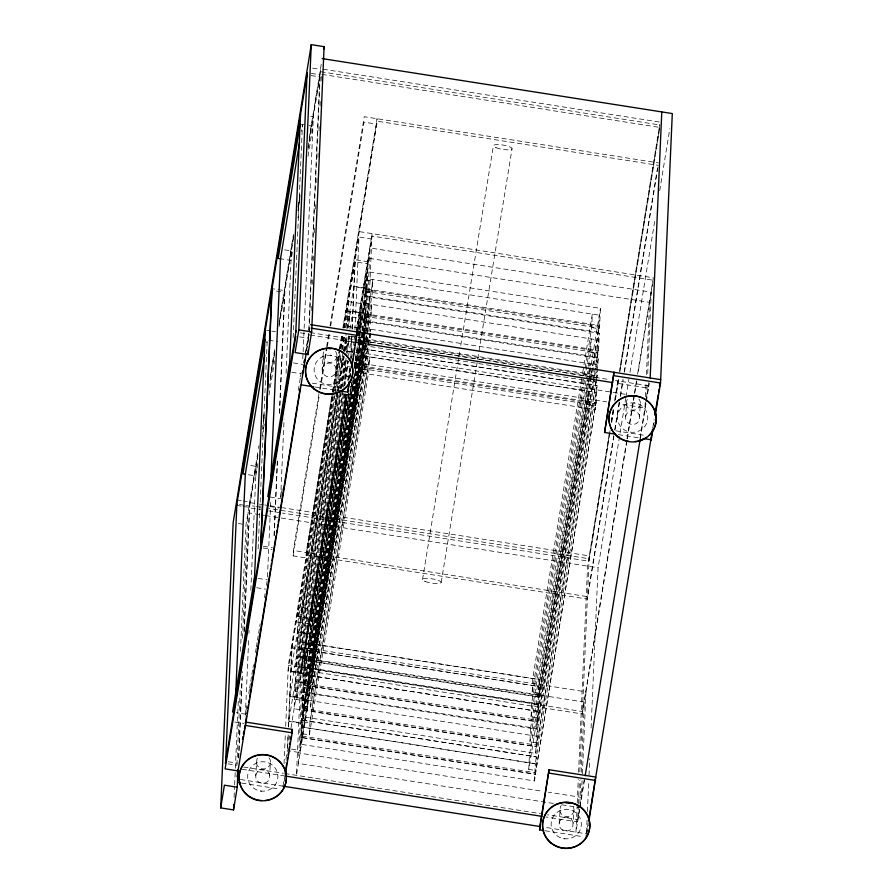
<?xml version="1.0" encoding="UTF-8"?>
<svg xmlns="http://www.w3.org/2000/svg" width="893" height="893" viewBox="0 0 893 893"><rect width="100%" height="100%" fill="white"/><g stroke="black" fill="none" stroke-linecap="round" stroke-linejoin="round"><path stroke-width="0.67" stroke-dasharray="4.46 3.35" d="M234.089 797.393L234.58 786.264M234.636 784.869L235.305 769.565M235.361 768.181L238.342 700.012M240.463 651.31L245.999 524.716L258.233 449.815M236.935 764.91L240.34 686.907M242.472 638.16L247.941 512.794L264.44 515.384M238.531 757.99L241.947 678.077M243.956 632.11L249.705 502L243.287 500.995M238.744 757.8L238.989 752.241M239.045 750.857L242.505 671.603M244.269 631.273L249.727 506.141L245.876 505.538M245.352 715.282L248.701 638.808M248.935 633.316L249.058 630.469M250.821 590.139L256.224 466.392L248.522 465.186M258.122 548.938L267.241 339.976L266.795 342.722M269.05 757.889A7.088 6.898 2.5 0 1 270.445 762.99L269.329 779.131A7.088 6.898 2.5 0 1 255.766 775.515L256.871 759.385A7.088 6.898 2.5 0 1 259.115 756.561M267.465 577.057L270.758 501.754M274.028 535.7L277.31 460.621M279.375 413.347L284.655 292.379L273.102 290.571M274.251 535.387L277.466 461.703M279.598 413.035L284.934 290.683L273.381 288.863M280.67 497.256L284.086 419.174M286.084 373.296L291.431 250.933L283.728 249.727M293.15 337.654L302.448 124.518L301.332 131.371M284.041 763.627L285.38 733.142M285.682 726.221L288.339 665.363L332.274 396.793M331.616 396.872L306.187 552.477L305.953 557.913L293.116 555.892L293.351 550.456L319.448 390.732M302.794 358.807L303.051 353.036M303.107 351.842L313.365 116.659L310.797 116.257M287.39 749.227L288.059 733.99M288.361 727.058L291.81 648.084L304.647 650.093M287.691 747.151L288.216 734.928M288.573 726.779L288.819 721.343L342.544 392.25M339.351 393.545L289.901 696.495L288.83 720.941L301.667 722.95L364.567 338.023L364.802 332.587M343.135 352.177L290.984 671.636L289.912 696.082L302.76 698.103L303.821 673.657L351.239 383.499M291.006 671.235L292.067 646.789L332.966 396.525M308.811 329.975L319.861 76.921L310.876 75.503M308.61 339.273L320.487 68.806L660.117 122.14M311.155 310.708L311.456 303.754M312.304 284.242L312.55 278.672M313.343 260.566L313.644 253.601M314.559 232.705L314.805 227.135M315.597 209.029L315.899 202.064M316.747 182.563L316.993 176.993M317.841 157.492L318.142 150.526M319.002 131.025L319.236 125.455M320.096 105.954L320.33 100.373M321.19 80.872L321.491 73.907M294.534 699.252L307.371 701.273L357.289 395.822L344.452 393.802L294.534 699.252L294.121 708.763L536.537 746.794L596.613 379.134M349.944 386.468L357.646 387.674L307.728 693.124L294.891 691.104L295.304 681.605L308.141 683.614L306.958 710.783M341.383 392.384L295.739 671.692L295.326 681.192L308.163 683.212L309.235 658.766M351.987 381.713L304.111 674.695L303.363 691.863L536.793 728.521L537.91 721.711L538.658 704.465L295.974 666.256L296.398 656.746L584.29 702.065L581.198 772.88M337.967 395.041L296.822 646.833L296.409 656.344L309.246 658.353L310.317 633.907L297.481 631.898L297.068 641.397L539.74 679.606L538.992 696.853L305.562 660.195L306.321 642.949M335.009 394.952L297.916 621.986L297.492 631.485L310.329 633.505L311.4 609.059L298.563 607.039L298.15 616.55L310.987 618.57L347.634 394.293M298.072 672.049L298.307 666.625L343.057 392.82M299.155 647.202L299.401 641.766L339.865 394.103M301.175 667.372L296.454 775.347L300.171 752.632L287.334 750.622L285.369 762.644M303.017 657.895L298.407 763.426L554.988 803.711M291.475 749.115L300.461 750.522L301.655 723.363L363.875 342.532M301.667 722.95L302.738 698.505L362.525 332.352M301.075 744.293L302.191 737.473L302.939 720.227L536.369 756.884L535.61 774.131L534.505 780.94L301.075 744.293L301.834 727.036L363.618 348.917L597.037 385.575L596.29 402.821L595.173 409.63L361.754 372.984L362.502 355.727L595.932 392.384L595.173 409.63M302.281 716.722L303.04 699.476L536.459 736.212L535.711 753.379L302.281 716.722L303.397 709.902L304.145 692.655L537.564 729.391L536.816 746.559L535.711 753.379M588.509 381.132L538.624 686.505L305.205 649.847L538.624 686.416L537.876 703.673L304.457 667.015L305.205 649.769L346.997 393.992M301.912 737.707L362.279 367.045L595.709 403.692L595.631 405.322L535.331 774.365L301.912 737.707L362.279 367.045M363.484 339.474L363.418 341.104L596.837 377.761L596.915 376.132L363.484 339.474L303.118 710.136L363.194 342.477M593.644 379.067L537.619 721.946L304.2 685.288L361.732 332.017M592.483 367.983L538.702 697.087L305.283 660.429L348.873 392.44M303.363 691.863L304.48 685.054L305.239 667.808M335.478 351.373A7.088 6.898 2.5 0 1 336.873 356.486L335.757 372.615A7.088 6.898 2.5 0 1 322.183 369.01L323.299 352.88A7.088 6.898 2.5 0 1 324.226 351.317M302.347 733.812L309.358 734.906L309.871 722.962L369.434 358.461L362.435 357.356L302.872 721.857L309.871 722.962M309.949 721.41L369.501 356.91M303.553 706.24L310.563 707.334L311.077 695.39L370.193 333.647M365.661 343.18L312.17 670.531L311.646 682.486L304.636 681.381M312.237 668.902L365.505 342.923M305.73 656.534L312.729 657.628L313.253 645.684L372.805 281.183L365.806 280.089L357.49 330.979M344.452 393.802L344.028 403.312L356.876 405.333L358.06 378.163L354.208 377.56M344.798 385.653L345.223 376.154L352.925 377.359M346.004 358.093L345.234 375.741L352.936 376.958M353.394 336.962L346.975 335.947L346.317 350.893L355.314 352.3M350.759 358.138L351.708 336.404L356.843 337.219M352.032 329.216L352.802 311.557L365.639 313.577L364.869 331.225M349.889 329.372L352.813 311.144L353.885 286.698L366.722 288.718L365.65 313.164L362.725 331.392M346.953 328.791L353.896 286.296L354.967 261.85L367.804 263.87L366.744 288.316L353.929 366.99M350.849 360.895L351.942 335.947M352.244 329.015L355.269 259.74L368.106 261.749M354.499 339.563L354.621 336.795M354.923 329.863L358.975 237.025L371.812 239.045L356.966 329.93M363.016 344.084L363.708 328.166L597.127 364.902L596.892 370.249M358.272 343.28L365.907 296.498L599.326 333.234L598.578 350.402L597.462 357.211L364.043 320.554L364.791 303.307L598.21 340.043M357.334 330.801L366.99 271.639L600.409 308.375L599.661 325.543L598.544 332.363L365.125 295.706L365.873 278.46L599.303 315.196M362.245 330.019L364.567 314.615L597.997 351.273L595.676 366.677M359.287 329.952L365.661 289.767L599.08 326.425L592.706 366.61M361.754 372.984L362.859 366.163L363.618 348.917L597.037 385.653M363.618 341.327L364.824 321.346L598.243 358.082L597.049 377.973M364.043 320.554L365.148 313.744L365.907 296.498M365.125 295.706L366.242 288.885L366.99 271.639M364.199 346.573L363.362 365.583L354.376 364.177M364.433 341.137L364.556 338.425L358.138 337.42M365.695 346.562L365.393 353.505L626.082 394.438M365.929 341.003L366.297 332.676M366.353 331.292L369.992 247.975L651.276 292.145L647.57 376.846M367.336 341.584L367.704 333.268M367.76 331.883L372.046 233.609L356.296 330.008M343.459 327.988L376.835 124.149L377.069 118.713L342.867 328.021M309.358 734.906L368.909 370.416L369.434 358.461M370.528 333.547L370.115 342.845L310.563 707.334M368.954 331.738L371.198 317.986L371.722 306.042L364.724 304.937L358.874 340.702M371.789 304.491L365.728 341.628M364.422 341.271L372.292 293.138L372.805 281.183M372.872 279.632L308.576 673.702L295.739 671.692M528.768 769.364L529.37 755.779L588.922 391.29L588.331 404.864L528.768 769.364L535.778 770.469M536.983 742.898L529.973 741.793L530.565 728.219M538.066 718.039L531.067 716.945L531.659 703.36L584.926 377.382M539.149 693.191L532.15 692.086L532.741 678.501L581.957 377.281M534.505 780.94L535.253 763.694L301.834 727.036L535.253 763.783L597.037 385.575M536.793 728.521L537.541 711.274L591.479 381.233M535.331 774.365L595.709 403.692M536.537 746.794L596.915 376.132M537.619 721.946L593.041 381.568M538.702 697.087L599.08 326.425M573.429 807.105A7.088 6.898 2.5 0 1 573.898 810.643L572.781 826.784A7.088 6.898 2.5 0 1 559.208 823.167L560.324 807.038A7.088 6.898 2.5 0 1 561.25 805.486M588.375 366.197L590.619 352.445L591.211 338.86L585.138 376.087M583.843 375.73L591.702 327.597L592.305 314.012L582.18 375.986M577.179 804.314L575.963 832.176L579.78 808.779M577.235 802.93L578.273 779.243M578.575 772.278L587.572 566.129L609.618 431.241M596.435 380.742L596.837 371.499M597.462 357.211L598.221 339.965M598.544 332.363L599.303 315.106M578.363 805.24L577.626 821.962L546.003 816.995M578.418 803.845L579.457 780.169M579.814 771.809L589.246 555.904L282.612 507.749M579.87 803.421L580.896 779.823M582.08 780.705L581.354 797.371L548.425 792.203M582.381 773.762L585.964 691.841L304.68 647.671L300.081 753.201L542.933 791.343M586.522 832.432L587.136 818.501M587.438 811.536L588.777 780.895M589.012 775.325L589.748 758.604M591.088 727.962L598.076 567.769L625.736 398.479M638.93 399.026A7.088 6.898 2.5 0 1 640.326 404.138L639.209 420.268A7.088 6.898 2.5 0 1 625.636 416.663L626.752 400.533A7.088 6.898 2.5 0 1 627.679 398.97M645.237 402.341L644.992 407.889L618.927 403.803M645.483 396.782L646.085 382.896M646.454 374.569L649.602 302.37L368.329 258.2L363.63 364.288L354.644 362.882M646.666 397.675L647.336 382.405M648.753 382.628L648.508 388.198L615.5 383.019M258.457 448.442L258.903 445.696M263.39 418.225L264.518 411.36M270.132 377.025L274.62 349.554M279.107 322.083L293.462 234.189M297.961 206.718L300.204 192.988M309.179 138.047L321.536 62.421M257.809 454.47L249.493 505.427L254.985 506.286M263.435 420.045L264.562 413.158M270.188 378.732L274.687 351.195M278.962 325.03L293.585 235.529M298.095 207.991L300.338 194.216M307.996 147.401L308.889 141.887M309.112 140.514L320.364 71.663L659.994 124.998L619.72 371.477M257.932 455.542L249.381 507.871L260.376 509.59M262.263 429.399L264.507 415.412M268.983 388.299L274.609 353.617M279.062 326.637L293.674 236.868M297.938 210.781L300.238 196.661M307.996 149.544L320.263 74.108L659.894 127.442L620.066 371.175M257.82 463.567L255.811 475.902L245.542 474.295M262.296 436.175L264.54 422.467M269.016 395.063L274.609 360.817M292.357 252.217L291.018 260.443L280.748 258.825M297.949 217.97L299.077 211.116M308.029 156.308L312.952 126.17L309.011 125.545M246.747 705.894L245.408 714.121L236.221 712.67M248.767 693.56L249.437 689.452M249.66 688.079L250.553 682.598M250.777 681.236L251.681 675.755M251.904 674.382L252.797 668.902M253.02 667.529L253.467 664.794M255.487 652.459L256.157 648.351M256.38 646.979L257.273 641.498M257.497 640.125L258.39 634.644M258.613 633.282L259.517 627.801M259.74 626.428L260.187 623.682M264.44 597.651L265.109 593.544M266.449 585.328L267.119 581.209M280.837 497.289L281.284 494.543M281.507 493.17L282.4 487.69M298.295 390.408L300.316 378.085M300.539 376.712L301.432 371.231M305.495 353.327L308.632 334.149L299.646 332.732M305.607 353.07L308.978 332.419M306.344 350.324L309 334.105M309.291 332.308L310.541 324.639M306.634 350.648L309.291 334.797M319.683 389.348L326.425 348.036M326.648 346.663L328.903 332.888M330.03 326.012L364.232 116.704L658.342 162.883M293.116 555.892L319.437 394.784M320.341 389.27L327.095 347.969M327.318 346.584L329.562 332.821M330.689 325.934L363.987 122.129L376.835 124.149M332.52 391.368L339.262 350.056M339.496 348.683L341.74 334.908M332.408 393.813L306.087 554.921L587.36 599.091L613.915 436.599M332.631 392.429L339.608 349.743M339.831 348.37L342.086 334.596M343.213 327.709L376.958 121.158L658.241 165.328M333.111 391.335L339.865 350.023M340.088 348.638L342.399 334.83M332.877 396.76L288.093 670.788L303.843 673.244L304.904 648.798L292.067 646.789M333.77 391.257L339.853 354.075M340.746 348.571L343.001 334.797M344.129 327.91L358.975 237.025M333.189 395.152L339.932 353.874M340.836 348.37L343.079 334.618M344.207 327.731L354.967 261.85M298.15 616.55L334.797 392.273M335.02 390.9L341.539 351.005M341.762 349.621L344.24 334.484M345.357 327.608L348.058 311.099L360.895 313.119L357.97 331.002M335.232 393.579L341.528 355.057M342.421 349.554L344.899 334.417M346.026 327.541L347.824 316.535L360.66 318.544L358.64 330.935M343.358 350.804L346.06 334.295M337.13 392.641L300.483 616.918L300.249 622.343L337.788 392.574M337.353 391.268L343.649 352.746M343.872 351.362L346.35 336.226M347.701 327.977L350.391 311.467L348.359 327.91M297.068 641.397L337.755 392.362M337.978 390.989L343.604 356.586M344.497 351.083L346.975 335.947M338.012 391.201L344.307 352.668M344.531 351.295L347.009 336.159M338.871 389.538L344.263 356.519M345.167 351.016L346.741 341.383L354.443 342.588M340.233 388.444L345.2 357.769M348.783 335.813L346.305 351.295L355.291 352.713M340.769 388.6L345.714 358.327M346.607 352.824L349.308 336.315L347.053 354.13M295.974 666.256L341.171 389.694M341.427 388.533L346.149 359.633M342.276 386.881L345.647 366.242L358.495 368.251M343.425 387.16L347.701 360.672M348.583 355.593L351.73 336.002L356.865 336.806M344.173 385.932L348.225 361.174L345.066 384.492M294.891 691.104L343.682 392.54M288.975 740.286L289.868 734.805M290.984 727.951L345.602 393.724M347.835 380.016L350.302 364.947M351.44 358.272L352.099 354.264M352.311 352.925L354.275 340.903M345.792 394.282L297.224 691.472L296.867 699.621L346.785 394.17M347.98 380.954L350 368.563M346.071 394.416L301.064 669.817L582.348 713.987L627.12 439.959M348.538 379.268L350.346 368.251M356.419 331.069L371.946 236.053L653.218 280.223L637.915 373.866M300.941 672.809L346.473 394.416M348.862 379.503L350.525 369.646M283.014 786.175L284.554 776.709M349.721 377.94L350.592 371.99M347.154 394.248L306.243 644.579L313.253 645.684M349.844 377.739L350.525 373.62M284.186 781.464L284.633 778.752M348.516 392.842L310.753 623.995L297.916 621.986M358.227 335.21L365.661 289.767M305.283 660.429L348.94 393.288M358.383 335.455L359.064 331.325M304.457 667.015L305.562 660.195M354.231 368.039L358.048 344.575M352.132 381.958L305.16 669.437L312.17 670.531M354.387 368.206L358.651 342.075M309.904 643.418L353.516 376.489M354.867 368.24L359.142 342.097M359.366 340.724L359.812 337.967M359.578 343.403L309.659 648.854L296.822 646.833M361.955 330.644L364.567 314.615M304.2 685.288L360.225 342.41M360.448 341.037L361.352 335.522M303.028 699.554L362.58 335.042M362.804 333.748L364.824 321.346M363.183 332.542L304.078 694.285L311.077 695.39M308.822 668.277L358.729 362.826L354.789 362.201M364.098 341.171L364.556 338.425M312.729 657.628L364.199 342.655M365.884 341.796L371.722 306.042M300.461 750.522L368.731 333.122M370.037 333.39L311.144 693.839L370.037 333.469M370.26 332.017L370.707 329.26L370.26 332.096M422.523 579.501L458.745 357.792M458.969 356.419L459.873 350.916M460.777 345.401L493.405 145.738M441.198 582.426L512.069 148.662M532.15 692.086L583.62 377.103M531.067 716.945L586.578 377.203M586.801 375.83L588.152 367.57M530.565 728.297L590.128 363.719L589.536 377.304L529.973 741.793M588.733 379.838L600.42 308.297M591.691 379.938L599.326 333.156M593.265 380.195L597.997 351.273M593.878 377.694L595.452 368.05M536.459 736.212L596.011 371.689M596.234 370.405L598.243 358.004M611.192 421.608L613.212 409.217M614.563 400.957L618.157 378.933M619.284 372.057L659.771 124.306M610.042 430.694L589.123 558.761L268.737 508.441M611.392 422.434L613.424 410.032M615.221 399.026L618.592 378.364M609.941 433.138L589.012 561.206L282.378 513.051M611.738 422.121L614.217 406.974M615.344 400.086L618.938 378.052M613.792 435.538L587.46 596.647L293.351 550.456M614.697 430.024L619.195 402.486M620.311 395.599L623.013 379.079M624.14 372.191L657.438 168.397M615.031 429.723L619.53 402.174M620.434 396.671L623.135 380.15M624.486 371.879L658.007 166.712M625.971 397.106L628.895 379.212M630.011 372.325L655.205 218.171M659.704 190.644L669.817 128.715M626.774 440.271L582.448 711.542L288.339 665.363M626.998 438.898L634.197 394.829M634.421 393.456L636.452 381.054M637.58 374.178L653.33 277.779L359.209 231.6M627.344 438.586L636.798 380.753M579.311 809.873L577.738 819.517L547.487 814.762M579.892 806.312L584.256 779.578M640.058 438.083L645.829 402.788M646.041 401.504L648.608 385.754L615.612 380.574M580.004 807.406L584.502 779.879M640.181 439.144L646.13 402.754M646.353 401.37L649.345 383.086M588.264 822.821L586.467 833.828L544.328 827.208M652.805 427.803L654.156 419.543M586.98 833.169L588.297 825.054M653.687 424.923L654.122 422.222M322.183 369.01L322.674 367.269A7.088 6.898 2.5 0 1 336.237 370.885M336.873 356.486L336.382 358.227A7.088 6.898 2.5 0 1 322.82 354.61M255.766 775.515L256.246 773.784A7.088 6.898 2.5 0 1 269.82 777.39M270.445 762.99L269.965 764.732A7.088 6.898 2.5 0 1 256.391 761.126M625.636 416.663L626.116 414.921A7.088 6.898 2.5 0 1 639.689 418.538M640.326 404.138L639.835 405.88A7.088 6.898 2.5 0 1 626.261 402.263M559.208 823.167L559.699 821.437A7.088 6.898 2.5 0 1 573.273 825.043M573.898 810.643L573.406 812.384A7.088 6.898 2.5 0 1 559.844 808.779M312.695 68.169L320.397 69.375M311.177 73.393L320.163 74.811M301.399 124.35L303.966 124.752M353.896 286.296L366.744 288.316M366.242 288.885L599.661 325.543M365.583 291.397L599.013 328.055M365.282 292.033L372.292 293.138M591.702 327.597L598.712 328.691M352.813 311.144L365.65 313.164M365.148 313.744L598.578 350.402M364.5 316.245L597.919 352.902M364.199 316.892L371.198 317.986M590.619 352.445L597.629 353.55M347.388 326.447L360.225 328.457L359.165 352.902L356.597 352.501M363.641 329.796L370.64 330.89M358.149 337.007L364.567 338.023M364.065 338.592L597.495 375.25M310.351 332.631L354.354 339.541M355.727 339.764L610.109 379.704M364.277 341.93L368.954 342.655M310.251 335.076L354.253 341.986M266.605 330.31L270.456 330.912M271.74 331.113L275.591 331.716M362.96 345.412L596.379 382.07M299.668 336.873L308.654 338.28M356.575 352.914L359.142 353.315L358.071 377.761L354.22 377.159M268.76 340.222L277.745 341.628M362.502 355.816L595.921 392.474M345.892 360.805L348.46 361.207M363.719 363.719L606.581 401.861M362.859 366.163L596.29 402.821M362.212 368.675L595.631 405.322M361.911 369.311L368.909 370.416M588.331 404.864L595.33 405.969M293.362 362.938L302.56 364.377M291.866 372.281L300.852 373.687M312.249 383.142L341.081 387.674M615.701 430.794L644.534 435.326M314.849 386.97L338.19 390.632M618.302 434.623L640.27 438.072M270.11 497.01L280.614 498.651M236.868 499.991L242.003 500.794M249.616 502.569L257.865 503.864M259.238 504.087L263.368 504.735M264.741 504.947L268.86 505.594M270.233 505.806L281.239 507.537M269.932 506.543L278.917 507.961M256.358 506.498L260.488 507.146M239.458 504.523L244.593 505.338M236.634 505.416L241.769 506.231M243.052 506.431L249.471 507.436M268.637 510.885L281.005 512.839M265.813 515.596L598.076 567.769M238.297 523.499L243.432 524.314M263.435 546.293L272.421 547.699M263.156 547.989L272.142 549.407M258.155 578.396L267.353 579.847M256.659 587.739L265.645 589.146M306.31 643.038L539.74 679.685M305.35 658.8L538.78 695.457M290.984 671.636L303.821 673.657M304.267 683.658L537.698 720.316M304.48 685.054L537.91 721.711M289.901 696.495L302.738 698.505M303.185 708.506L536.604 745.164M303.397 709.902L536.816 746.559M302.939 720.305L536.369 756.963M288.819 721.343L301.655 723.363M234.725 722.013L243.711 723.419M301.979 736.078L535.409 772.735M302.191 737.473L535.61 774.131M561.842 804.794L579.68 807.596M228.228 761.751L237.214 763.169M227.927 763.861L236.913 765.279M243.599 767.042L283.483 773.305M284.856 773.517L540.611 813.679M242.126 769.275L284.744 775.961M240.451 779.489L283.081 786.186M241.668 783.105L280.112 789.144M545.121 830.758L583.564 836.786M633.974 402.754L635.035 403.067M330.522 355.101L331.582 355.414M563.863 838.639L564.934 838.951M260.41 790.986L261.482 791.298M348.471 301.588L347.41 326.034L360.247 328.055L361.308 303.609L348.471 301.588M537.541 711.274L304.122 674.617L537.541 711.353M623.135 429.008A15.125 14.723 2.5 0 0 647.604 419.944A15.125 14.723 2.5 0 0 627.254 403.837A15.125 14.723 2.5 0 0 623.135 429.008M556.719 835.524A15.125 14.723 2.5 0 0 581.176 826.449A15.125 14.723 2.5 0 0 560.826 810.353A15.125 14.723 2.5 0 0 556.719 835.524M253.266 787.872A15.125 14.723 2.5 0 0 277.723 778.796A15.125 14.723 2.5 0 0 257.374 762.7A15.125 14.723 2.5 0 0 253.266 787.872M319.694 381.356A15.125 14.723 2.5 0 0 344.151 372.292A15.125 14.723 2.5 0 0 323.802 356.184A15.125 14.723 2.5 0 0 319.694 381.356M425.191 581.466A9.455 2.166 9.3 0 0 440.852 582.939A9.455 2.166 9.3 0 0 429.533 578.485A9.455 2.166 9.3 0 0 425.191 581.466M496.073 147.702A9.455 2.166 9.3 0 0 511.734 149.176A9.455 2.166 9.3 0 0 500.415 144.722A9.455 2.166 9.3 0 0 496.073 147.702"/><path stroke-width="1.34" d="M237.984 770.514L237.248 787.202L233.542 809.918L220.705 807.897L233.151 522.695L311.266 44.65L324.103 46.67L311.657 331.872L307.94 354.577L295.103 352.568L298.82 329.852L311.266 44.65M225.661 761.349L236.891 504.121M235.629 695.747L245.307 474.25L264.786 355.057M233.542 809.918L233.787 804.347M254.092 587.337L265.321 330.109M260.589 547.588L271.818 290.37M260.868 545.891L272.097 288.662M270.713 483.08L280.514 258.791L299.546 142.333M289.299 371.868L300.528 114.65M295.795 332.129L307.025 74.9M307.94 354.577L308.13 350.402M292.145 732.796L292.29 729.402L245.608 722.069L245.452 725.462L292.145 732.796L285.291 774.7M339.563 390.855L347.801 392.139L349.051 381.992M351.775 367.816L357.233 331.973L356.787 334.674M543.748 830.535L539.629 829.887L539.774 826.494L549.05 769.721L595.743 777.055L588.967 821.002M539.629 829.887L549.05 769.721M586.31 837.221L586.411 834.955M604.572 432.469L613.993 372.292L604.572 432.469L615.556 434.188M650.171 377.973L661.791 111.926M643.016 438.508L651.254 439.791L651.354 437.537M655.228 415.468L660.53 383.019L672.295 113.567L322.161 58.592M236.634 505.416L307.326 72.791M264.908 339.619L242.974 473.893L245.542 474.295M300.115 124.149L278.181 258.423L280.748 258.825M323.668 49.338L324.103 46.67M232.571 712.101L254.505 577.827M267.777 496.642L289.712 362.368M225.36 763.459L296.052 330.834M295.817 336.27L225.125 768.895L237.962 770.905M220.705 807.897L224.411 785.193L237.248 787.202M242.461 739.382L242.918 736.636M243.365 733.89L243.811 731.144M304.033 362.714L304.48 359.957M237.371 772.456L237.784 769.9M243.61 734.236L244.068 731.445M244.503 728.822L244.972 725.942M245.419 723.185L246.546 716.298M246.993 713.54L247.45 710.795M247.897 708.037L248.343 705.28M248.801 702.523L249.247 699.777M249.694 697.02L270.624 568.953M271.07 566.207L271.528 563.45M271.974 560.692L276.026 535.912M276.473 533.154L276.919 530.397M277.377 527.64L277.823 524.894M278.27 522.137L278.728 519.38M279.174 516.634L300.104 388.567M302.571 373.419L303.028 370.606M303.475 367.916L303.921 365.159M304.357 362.491L304.826 359.645M237.058 776.832L306.187 353.394M285.224 772.657L286.765 763.191M287.211 760.49L287.646 757.789M288.093 755.087L288.528 752.375M288.975 749.673L289.421 746.972M289.857 744.271L290.303 741.57M290.738 738.857L291.185 736.156M291.631 733.454L292.29 729.402M351.485 367.123L351.931 364.422M352.367 361.71L352.813 359.008M353.248 356.307L353.695 353.606M354.141 350.904L354.577 348.192M355.023 345.491L355.459 342.789M355.905 340.088L356.34 337.375M347.801 392.139L349.565 381.333M585.183 775.749L640.181 439.144M588.889 818.959L652.504 429.645M654.937 414.776L658.253 394.494M658.654 392.016L659.134 389.091M659.559 386.513L660.016 383.677M651.254 439.791L653.017 428.986M310.541 324.639L660.675 379.625M311.769 328.256L357.077 335.366M613.848 375.685L660.53 383.019M298.82 329.852L311.657 331.872M355.626 342.209L612.754 382.584M301.12 384.816L313.476 386.758M548.905 773.115L595.586 780.449M286.117 776.184L541.872 816.347M283.081 786.186L540.209 826.561M237.549 782.458L240.295 782.882M610.131 425.749A23.642 23.006 2.5 0 1 621.896 398.166A23.642 23.006 2.5 0 1 651.745 405.221A23.642 23.006 2.5 0 1 649.323 435.003M646.499 437.347A23.642 23.006 2.5 0 1 635.068 441.577M628.906 441.399A23.642 23.006 2.5 0 1 610.544 426.876M565.961 802.863A7.088 6.898 2.5 0 1 569.6 803.354M253.11 798.543A23.642 23.006 2.5 0 1 242.07 766.339A23.642 23.006 2.5 0 1 275.97 758.514A23.642 23.006 2.5 0 1 281.105 792.08M280.302 792.984A23.642 23.006 2.5 0 1 272.332 798.599M271.193 799.056A23.642 23.006 2.5 0 1 265.199 800.441M261.482 800.519A23.642 23.006 2.5 0 1 254.248 799.001M328.937 348.705A7.088 6.898 2.5 0 1 330.79 348.716M617.722 436.789A23.642 23.006 2.5 0 0 655.942 422.623A23.642 23.006 2.5 0 0 624.151 397.452A23.642 23.006 2.5 0 0 617.722 436.789M551.305 843.037A23.642 23.006 2.5 0 0 589.536 828.871A23.642 23.006 2.5 0 0 557.734 803.7A23.642 23.006 2.5 0 0 551.305 843.037M551.294 843.305A23.642 23.006 2.5 0 0 589.525 829.128A23.642 23.006 2.5 0 0 557.723 803.968A23.642 23.006 2.5 0 0 551.294 843.305M247.841 795.652A23.642 23.006 2.5 0 0 286.073 781.475A23.642 23.006 2.5 0 0 254.271 756.315A23.642 23.006 2.5 0 0 247.841 795.652M314.28 388.879A23.642 23.006 2.5 0 0 352.512 374.703A23.642 23.006 2.5 0 0 320.71 349.543A23.642 23.006 2.5 0 0 314.28 388.879M314.269 389.136A23.642 23.006 2.5 0 0 352.501 374.971A23.642 23.006 2.5 0 0 320.699 349.799A23.642 23.006 2.5 0 0 314.269 389.136"/></g></svg>
